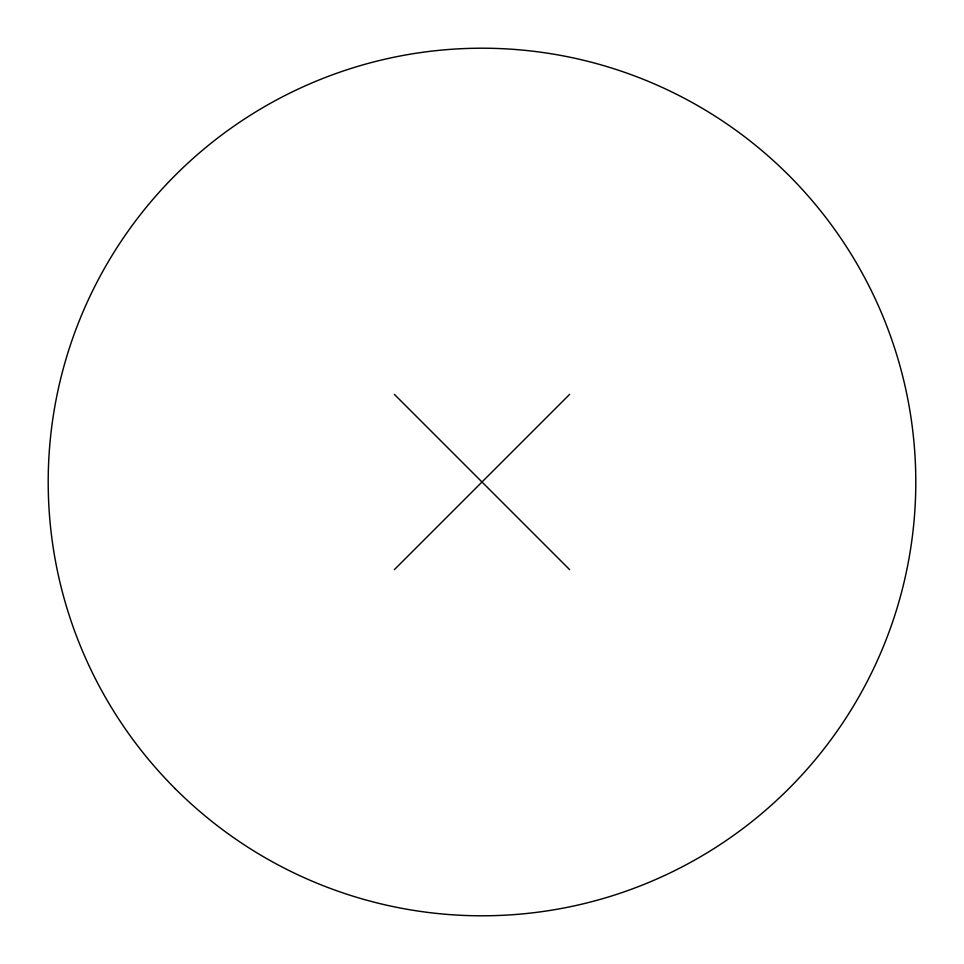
<?xml version="1.0" encoding="UTF-8"?>
<svg xmlns="http://www.w3.org/2000/svg" width="964" height="964" viewBox="0 0 964 964"><rect width="100%" height="100%" fill="white"/><g stroke="black" fill="none" stroke-linecap="round" stroke-linejoin="round"><path stroke-width="1.45" d="M394.36 569.64L569.64 394.36M394.36 394.36L569.64 569.64M175.255 788.745A433.8 433.8 0 0 0 901.015 594.27A433.8 433.8 0 0 0 369.73 62.985A433.8 433.8 0 0 0 175.255 788.745"/></g></svg>
